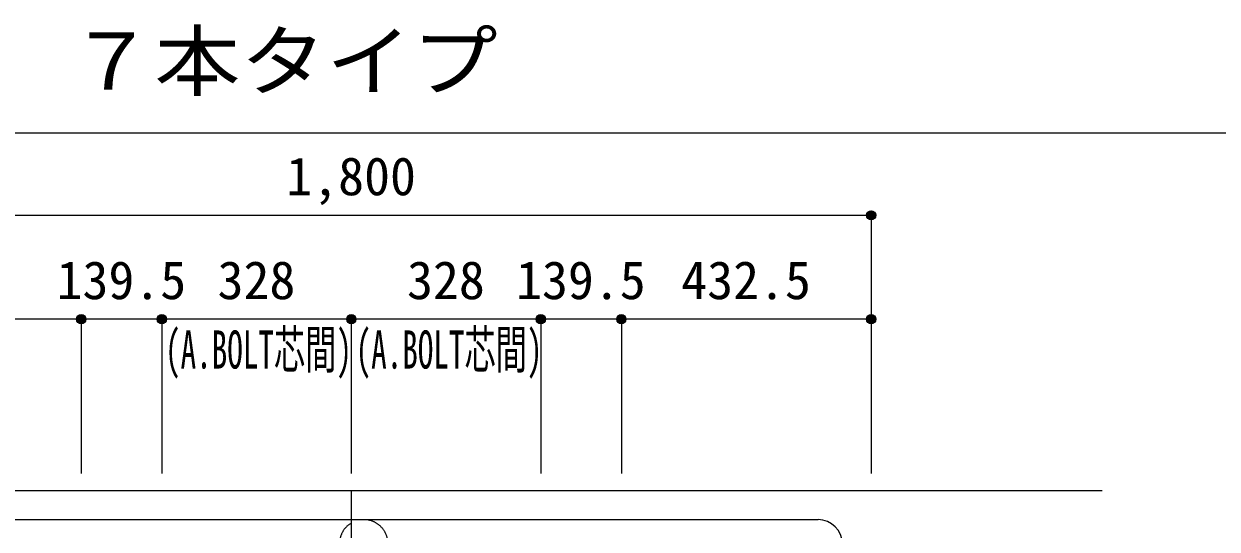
# Model space of a CAD drawing. Units: millimetres at full size, sheet at 1:30. Extents: x -5973 to 5954, y -4195 to 4201.
# Drawn here: x -4863 to -2797, y -909 to -33 of the extents above; entities that cross this region are included whole.
import ezdxf
from ezdxf.enums import TextEntityAlignment as Align

# ---------------------------------------------------------------- set-up
doc = ezdxf.new("R2010")
doc.units = ezdxf.units.MM
doc.header["$LTSCALE"] = 30
doc.header["$PDMODE"] = 32
doc.header["$PDSIZE"] = 15
doc.linetypes.add('CHAIN1', pattern=[8, 5, -1, 1, -1])
doc.linetypes.add('DASHED2', pattern=[3, 2, -1])
for name, color, linetype in [('0-1_躯体線', 2, 'Continuous'), ('0-4_フープ筋', 7, 'Continuous'), ('0-7_文字', 4, 'Continuous'), ('0-C', 7, 'DASHED2'), ('0-D_寸法', 4, 'Continuous'), ('6-7_文字', 7, 'Continuous'), ('F-0_枠', 6, 'Continuous')]:
    doc.layers.add(name, color=color, linetype=linetype)
doc.styles.add('ＭＳ ゴシック', font='')
doc.styles.get('ＭＳ ゴシック').set_extended_font_data('MS Gothic')

msp = doc.modelspace()

# ---------------------------------------------------------------- linework, layer by layer
at = {"layer": '0-1_躯体線'}
msp.add_line((-2995.8, -842.16), (-5195.8, -842.16), dxfattribs=at)
at = {"layer": '0-4_フープ筋'}
msp.add_line((-5103.8, -892.16), (-3487.8, -892.16), dxfattribs=at)
msp.add_arc((-3487.8, -934.16), 42, 0, 90, dxfattribs=at)
at = {"layer": '0-C'}
msp.add_arc((-4274.3, -934.16), 42, 0, 180, dxfattribs=at)
at = {"layer": '0-D_寸法'}
for p, q in [((-5195.8, -365.12), (-3395.8, -365.12)), ((-5195.8, -365.12), (-3395.8, -365.12)), ((-3395.8, -365.12), (-3395.8, -545.12)), ((-4763.3, -545.12), (-5195.8, -545.12)), ((-4623.8, -545.12), (-4763.3, -545.12)), ((-4763.3, -545.12), (-4763.3, -812.16)), ((-4295.8, -545.12), (-4623.8, -545.12)), ((-4623.8, -545.12), (-4623.8, -812.16)), ((-3967.8, -545.12), (-4295.8, -545.12)), ((-4295.8, -545.12), (-4295.8, -812.16)), ((-3828.3, -545.12), (-3967.8, -545.12)), ((-3967.8, -545.12), (-3967.8, -812.16)), ((-3395.8, -545.12), (-3828.3, -545.12)), ((-3828.3, -545.12), (-3828.3, -812.16)), ((-3395.8, -545.12), (-3395.8, -812.16))]:
    msp.add_line(p, q, dxfattribs=at)
at = {"layer": '0-D_寸法', "linetype": 'CHAIN1'}
msp.add_line((-4295.8, -842.16), (-4295.8, -3042.16), dxfattribs=at)
at = {"layer": '0-D_寸法'}
for centre, radius in [((-3395.8, -365.12), 8), ((-3395.8, -365.12), 7.2), ((-3395.8, -365.12), 6.4), ((-3395.8, -365.12), 5.6), ((-3395.8, -365.12), 4.8), ((-3395.8, -365.12), 4), ((-3395.8, -365.12), 3.2), ((-3395.8, -365.12), 2.4), ((-3395.8, -365.12), 1.6), ((-3395.8, -365.12), 0.8), ((-4763.3, -545.12), 8), ((-4763.3, -545.12), 7.2), ((-4763.3, -545.12), 6.4), ((-4763.3, -545.12), 5.6), ((-4763.3, -545.12), 4.8), ((-4763.3, -545.12), 4), ((-4763.3, -545.12), 3.2), ((-4763.3, -545.12), 2.4), ((-4763.3, -545.12), 1.6), ((-4763.3, -545.12), 0.8), ((-4623.8, -545.12), 8), ((-4623.8, -545.12), 7.2), ((-4623.8, -545.12), 6.4), ((-4623.8, -545.12), 5.6), ((-4623.8, -545.12), 4.8), ((-4623.8, -545.12), 4), ((-4623.8, -545.12), 3.2), ((-4623.8, -545.12), 2.4), ((-4623.8, -545.12), 1.6), ((-4623.8, -545.12), 0.8), ((-4295.8, -545.12), 8), ((-4295.8, -545.12), 7.2), ((-4295.8, -545.12), 6.4), ((-4295.8, -545.12), 5.6), ((-4295.8, -545.12), 4.8), ((-4295.8, -545.12), 4), ((-4295.8, -545.12), 3.2), ((-4295.8, -545.12), 2.4), ((-4295.8, -545.12), 1.6), ((-4295.8, -545.12), 0.8), ((-3967.8, -545.12), 8), ((-3967.8, -545.12), 7.2), ((-3967.8, -545.12), 6.4), ((-3967.8, -545.12), 5.6), ((-3967.8, -545.12), 4.8), ((-3967.8, -545.12), 4), ((-3967.8, -545.12), 3.2), ((-3967.8, -545.12), 2.4), ((-3967.8, -545.12), 1.6), ((-3967.8, -545.12), 0.8), ((-3828.3, -545.12), 8), ((-3828.3, -545.12), 7.2), ((-3828.3, -545.12), 6.4), ((-3828.3, -545.12), 5.6), ((-3828.3, -545.12), 4.8), ((-3828.3, -545.12), 4), ((-3828.3, -545.12), 3.2), ((-3828.3, -545.12), 2.4), ((-3828.3, -545.12), 1.6), ((-3828.3, -545.12), 0.8), ((-3395.8, -545.12), 8), ((-3395.8, -545.12), 7.2), ((-3395.8, -545.12), 6.4), ((-3395.8, -545.12), 5.6), ((-3395.8, -545.12), 4.8), ((-3395.8, -545.12), 4), ((-3395.8, -545.12), 3.2), ((-3395.8, -545.12), 2.4), ((-3395.8, -545.12), 1.6), ((-3395.8, -545.12), 0.8)]:
    msp.add_circle(centre, radius, dxfattribs=at)
at = {"layer": '0-D_寸法', "color": 7}
for p in [(-3395.8, -365.12), (-4763.3, -545.12), (-4763.3, -545.12), (-4623.8, -545.12), (-4623.8, -545.12), (-4295.8, -545.12), (-4295.8, -545.12), (-3967.8, -545.12), (-3967.8, -545.12), (-3828.3, -545.12), (-3828.3, -545.12), (-3395.8, -545.12), (-3395.8, -545.12)]:
    msp.add_point(p, dxfattribs=at)
at = {"layer": 'F-0_枠', "color": 2}
msp.add_line((-5972.88, -222.05), (3723.6, -222.05), dxfattribs=at)

# ---------------------------------------------------------------- texts
at = {"layer": '0-7_文字', "style": 'ＭＳ ゴシック', "width": 0.6}
for p in [(-4618.25, -650.34), (-4288.35, -650.34)]:
    msp.add_text('(A.BOLT芯間)', height=65.98, dxfattribs=at).set_placement(p, align=Align.BOTTOM_LEFT)
at = {"layer": '0-D_寸法', "style": 'ＭＳ ゴシック'}
for s, p in [('1,800', (-4408.3, -350.12)), ('139.5', (-4806.05, -530.12)), ('328', (-4527.3, -530.12)), ('328', (-4199.3, -530.12)), ('139.5', (-4010.55, -530.12)), ('432.5', (-3724.55, -530.12))]:
    msp.add_text(s, height=65.98, dxfattribs=at).set_placement(p, align=Align.BOTTOM_LEFT)
at = {"layer": '6-7_文字', "color": 2, "style": 'ＭＳ ゴシック', "width": 1.1}
msp.add_text('\u3000\u3000基礎梁主筋\u3000７本タイプ', height=98.97, dxfattribs=at).set_placement((-5972.88, -177.05), align=Align.BOTTOM_LEFT)

doc.saveas('drawing.dxf')
